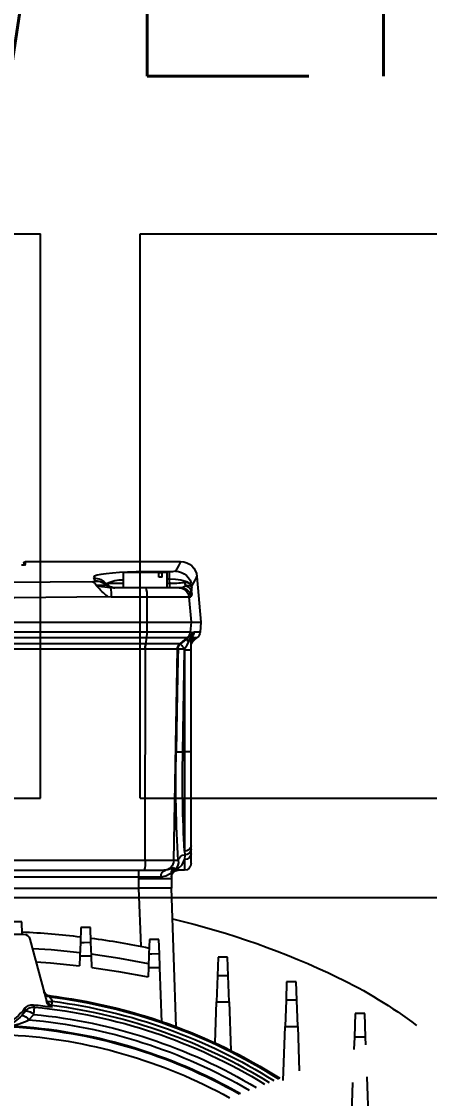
# Model space of a CAD drawing. Header units: millimetres. Extents: x 6561.5 to 6624.8, y 613.4 to 641.4.
# Drawn here: x 6611.5041 to 6611.6025, y 625.3526 to 625.6122 of the extents above; entities that cross this region are included whole.
import ezdxf

# ---------------------------------------------------------------- set-up
doc = ezdxf.new("R2010")
doc.units = ezdxf.units.MM
doc.layers.add('01-HATCH', color=8, linetype='Continuous')
doc.layers.add('01-Textos', color=4, linetype='Continuous', lineweight=25)
doc.styles.add('tex50', font='romans.shx', dxfattribs={"width": 0.8, "height": 0.1})

# ---------------------------------------------------------------- blocks, each defined once
blk = doc.blocks.new('A$Cbc02c842')
at = {"ltscale": 5}
for p, q in [((0.1900000290618209, 0.3954375860155892), (0.1525565489366727, 0.3954375860155892)), ((0.1900000290618209, 0.3946826387478382), (0.1900000290618209, 0.3954375860155892)), ((0.1903958623954622, 0.3950417526822889), (0.1903958623954622, 0.3945997607009417)), ((0.1553154750520207, 0.3929335675064181), (0.1611041957287398, 0.3929335675064181)), ((0.1553154750520207, 0.3929335675064181), (0.1553154750520207, 0.3912635267468545)), ((0.1558791957288577, 0.3928250860156481), (0.1558791957288577, 0.3891042526822162)), ((0.1558791957288577, 0.3928250860156481), (0.1570136504672064, 0.3928250860156481)), ((0.1570136504672064, 0.3916375860156336), (0.1570136504672064, 0.3928250860156481)), ((0.157853339769872, 0.3928250860156481), (0.1570136504672064, 0.3928250860156481)), ((0.157853339769872, 0.3916375860156336), (0.157853339769872, 0.3928250860156481)), ((0.157853339769872, 0.3928250860156481), (0.1663291957286219, 0.3928250860156481)), ((0.1611041957287398, 0.3929335675064181), (0.1611041957287398, 0.3928250860156481)), ((0.1663291957286219, 0.3891042526822162), (0.1663291957286219, 0.3928250860156481)), ((0.1486106987651965, 0.3918198547120824), (0.1476458623958479, 0.380791752682228)), ((0.149829339044345, 0.3891042526822162), (0.1498487183027919, 0.3895131882741794)), ((0.1552616852416122, 0.3901170086458592), (0.1552616852416122, 0.3891042526822162)), ((0.1552616852416122, 0.3901170086458592), (0.1558791957288577, 0.3901170086458592)), ((0.1558791957288577, 0.3912635267468545), (0.1553154750520207, 0.3912635267468545)), ((0.1570136504672064, 0.3916375860156336), (0.157853339769872, 0.3916375860156336)), ((0.1663291957286219, 0.3901170086458592), (0.1703228638828023, 0.3901170086458592)), ((0.1703228638828023, 0.3901170086458592), (0.1704504941073992, 0.3900026221011217)), ((0.1703678259575554, 0.3897372251595357), (0.170366983080612, 0.3897256604569179)), ((0.1730550059039615, 0.3907587590960588), (0.1730331920264234, 0.3907276980243637)), ((0.1735505604085574, 0.3914715758215266), (0.1730550059039615, 0.3907587590960588)), ((0.1505897092458781, 0.3869362475712137), (0.1500535888828836, 0.380791752682228)), ((0.1505897092458781, 0.3869362475712137), (0.1500581844477438, 0.3869362475712137)), ((0.1607367932876969, 0.3869362475712137), (0.1505897092458781, 0.3869362475712137)), ((0.1524191635428451, 0.3891042526822162), (0.1529492754818875, 0.3891042526822162)), ((0.1529492754818875, 0.3891042526822162), (0.1609788049183862, 0.3891042526822162)), ((0.1607367932876969, 0.3869362475712137), (0.1606818054845007, 0.380791752682228)), ((0.1692962621830247, 0.3869362475712137), (0.1607367932876969, 0.3869362475712137)), ((0.1609788049183862, 0.3891042526822162), (0.1695000549409542, 0.3891042526822162)), ((0.1685904543267043, 0.3891042526822162), (0.168418447339036, 0.3891042526822162)), ((0.1687555179898936, 0.3891042526822162), (0.1685904543267043, 0.3891042526822162)), ((0.1687672577129433, 0.3891042526822162), (0.1687555179898936, 0.3891042526822162)), ((0.1701571688165586, 0.3869867802725935), (0.1692962621830247, 0.3869362475712137)), ((0.1476458623958479, 0.380791752682228), (0.1478523775670055, 0.3784303729303815)), ((0.1500535888828836, 0.380791752682228), (0.1476458623958479, 0.380791752682228)), ((0.1606818054845007, 0.380791752682228), (0.1500535888828836, 0.380791752682228)), ((0.1500535888828836, 0.380791752682228), (0.1502589848289517, 0.3784415875606442)), ((0.2691932526397522, 0.380791752682228), (0.1606818054845007, 0.380791752682228)), ((0.1606818054845007, 0.380791752682228), (0.1607084769595986, 0.3784415873760167)), ((0.147851396791566, 0.3784415875606442), (0.1493228458268732, 0.3784415875606442)), ((0.1485505687617206, 0.3770981277867236), (0.1494495493072918, 0.3763435049784789)), ((0.1494544701238283, 0.3770981277867236), (0.1485505687617206, 0.3770981277867236)), ((0.1499712054458087, 0.377735307485807), (0.1499754520239094, 0.3777320970939968)), ((0.1499776195280447, 0.3784415875606442), (0.1502589848289517, 0.3784415875606442)), ((0.1500215287617266, 0.3773544641123294), (0.150020862395877, 0.377346105346021)), ((0.150020862395877, 0.3741338473276414), (0.150020862395877, 0.377346105346021)), ((0.1502589848289517, 0.3784415875606442), (0.1502589867470761, 0.3784415656168107)), ((0.1502589867470761, 0.3784415656168107), (0.1607084772060716, 0.3784415656168107)), ((0.1509576861219557, 0.3770981277867236), (0.1507596340100008, 0.3770981277867236)), ((0.1607992035462757, 0.377098144122499), (0.1509576666742305, 0.377098144122499)), ((0.1509576666742305, 0.377098144122499), (0.1509576861219557, 0.3770981277867236)), ((0.1509576861219557, 0.3770981277867236), (0.1527654326685024, 0.3755796467850701)), ((0.1607084769595986, 0.3784415873760167), (0.2691778763448838, 0.3784415873760167)), ((0.1607084772060716, 0.3784415656168107), (0.1607084769595986, 0.3784415873760167)), ((0.1607992060519337, 0.3770981279128023), (0.1607992035462757, 0.377098144122499)), ((0.2691255703750812, 0.3770981279128023), (0.1607992060519337, 0.3770981279128023)), ((0.1607992060519337, 0.3770981279128023), (0.161033889591863, 0.3755800315986448)), ((0.1516041957286234, 0.3741338473276414), (0.150020862395877, 0.3741338473276414)), ((0.150020862395877, 0.3495209193488904), (0.150020862395877, 0.3741338473276414)), ((0.1531791791242085, 0.3743949558257214), (0.151602152872556, 0.3743673585979082)), ((0.151602152872556, 0.3743673585979082), (0.1516041957286234, 0.3741338473276414)), ((0.1520349110917323, 0.3495209193488904), (0.1516041957286234, 0.3741338473276414)), ((0.1516041957286234, 0.3741338473276414), (0.1516041957286234, 0.3495209193488904)), ((0.1526154992491229, 0.375580034238908), (0.1527594611454788, 0.375580034238908)), ((0.1527594611454788, 0.375580034238908), (0.1527654326685024, 0.3755796467850701)), ((0.1527654326685024, 0.3755796467850701), (0.1609593525620312, 0.3755796467850701)), ((0.1533230493953397, 0.3743949558257214), (0.1531791791242085, 0.3743949558257214)), ((0.1542115558806927, 0.3233544698836681), (0.1533230493953397, 0.3743949558257214)), ((0.153328218210163, 0.3743946973009429), (0.1533230493953397, 0.3743949558257214)), ((0.1610171419317794, 0.3743946973009429), (0.153328218210163, 0.3743946973009429)), ((0.1609593525620312, 0.3755796467850701), (0.161033889591863, 0.3755800315986448)), ((0.1610955700791692, 0.374394953986382), (0.1610171419317794, 0.3743946973009429)), ((0.1611082721622097, 0.3233544698836681), (0.1610171419317794, 0.3743946973009429)), ((0.161033889591863, 0.3755800315986448), (0.2689157216311742, 0.3755800315986448)), ((0.2688579166508589, 0.374394953986382), (0.1610955700791692, 0.374394953986382)), ((0.150020862395877, 0.3495209193488904), (0.1516041957286234, 0.3495209193488904)), ((0.150020862395877, 0.3269579262893672), (0.150020862395877, 0.3495209193488904)), ((0.1516041957286234, 0.3495209193488904), (0.1520349110917323, 0.3495209193488904)), ((0.1516041957286234, 0.3495209193488904), (0.1516041957286234, 0.3256306914034326)), ((0.1536139762667972, 0.3495485523256434), (0.1520349110917323, 0.3495209193488904)), ((0.150020862395877, 0.3260820447837318), (0.150020862395877, 0.3269579262893672)), ((0.150020862395877, 0.3250607046512073), (0.150020862395877, 0.3260820447837318)), ((0.150020862395877, 0.3226042526821971), (0.150020862395877, 0.3250607046512073)), ((0.1516041957286234, 0.3256306914034326), (0.1515684015159877, 0.3247044408452098)), ((0.1515684015159877, 0.3247044408452098), (0.1516041957286234, 0.3236218684925802)), ((0.1516041957286234, 0.3236218684925802), (0.1516041957286234, 0.3210209193488822)), ((0.1531133809305629, 0.3233544698836681), (0.1542115558806927, 0.3233544698836681)), ((0.1542115558806927, 0.3233544698836681), (0.1611082721622097, 0.3233544698836681)), ((0.1611082721622097, 0.3233544698836681), (0.2687667859620433, 0.3233544698836681)), ((0.1516041957286234, 0.3210209193488822), (0.1531845119882291, 0.3210209193488822)), ((0.1531845119882291, 0.3210209193488822), (0.1531845119882291, 0.3214508139984105)), ((0.154767845321885, 0.3203653896701439), (0.154767845321885, 0.3190417526822671)), ((0.1565797745308828, 0.3210209193488822), (0.156172058086895, 0.3210209193488822)), ((0.1613511712378113, 0.3210209193488822), (0.1565797745308828, 0.3210209193488822)), ((0.1626796893690425, 0.3194375860155674), (0.1572570992732381, 0.3194375860155674)), ((0.2685238868864417, 0.3210209193488822), (0.1613511712378113, 0.3210209193488822)), ((0.1626796893690425, 0.3210209193488822), (0.1626796893690425, 0.3194375860155674)), ((0.2671953687552104, 0.3194375860155674), (0.1626796893690425, 0.3194375860155674)), ((0.1626796893690425, 0.3194375860155674), (0.1626796893690425, 0.3190417526822671)), ((0.1626796893690425, 0.3190417526822671), (0.154767845321885, 0.3190417526822671)), ((0.154767845321885, 0.3190417526822671), (0.154767845321885, 0.3166667526823517)), ((0.1626796893690425, 0.3190417526822671), (0.1626796893690425, 0.316666752682238)), ((0.1536023603423473, 0.2832916296106873), (0.154767845321885, 0.3166667526823517)), ((0.154767845321885, 0.3166667526823517), (0.1626796893690425, 0.3166667526823517)), ((0.1626796893690425, 0.316666752682238), (0.1621910205469703, 0.3026731085337246)), ((0.2671953687552104, 0.3166667526823517), (0.1626796893690425, 0.316666752682238)), ((0.1742000364713476, 0.3035657048284861), (0.1743261903086477, 0.3071782780772878)), ((0.1743261903086477, 0.3071782780772878), (0.1766197011486383, 0.3071782780772878)), ((0.1766197011486383, 0.3071782780772878), (0.1767472342328347, 0.3035262083878365)), ((0.1907675182785624, 0.3055834193490341), (0.1908720236417594, 0.3085760614011974)), ((0.1908720236417594, 0.3085760614011974), (0.1931655344826595, 0.3085760614011974)), ((0.1576580895318784, 0.3008509568585964), (0.1577803569755361, 0.3043522383352979)), ((0.1577803569755361, 0.3043522383352979), (0.1600738678155267, 0.3043522383352979)), ((0.1600738678155267, 0.3043522383352979), (0.1601984027158778, 0.300786025381683)), ((0.1888939142347681, 0.304409882837092), (0.1848242115995617, 0.2892215458288661)), ((0.2101600946646158, 0.3055834193490341), (0.1904232967929147, 0.3055834193490341)), ((0.1740895109544454, 0.3004006681423448), (0.1742000364713476, 0.3035657048284861)), ((0.1767472342328347, 0.3035262083878365), (0.1768574572172383, 0.3003698350790387)), ((0.1410786696244486, 0.295570473207988), (0.1412345236424244, 0.3000335483366712)), ((0.1412345236424244, 0.3000335483366712), (0.143528034482415, 0.3000335483366712)), ((0.143528034482415, 0.3000335483366712), (0.1436838885003908, 0.295570473207988)), ((0.1575440491508289, 0.2975852676192403), (0.1576580895318784, 0.3008509568585964)), ((0.1601984027158778, 0.300786025381683), (0.1603119772300943, 0.2975336768437842)), ((0.1739918842342831, 0.2976050046412979), (0.1740895109544454, 0.3004006681423448)), ((0.1768574572172383, 0.3003698350790387), (0.1769408970751556, 0.2979804301873514)), ((0.1570835451332186, 0.2843981579362094), (0.1575440491508289, 0.2975852676192403)), ((0.1603119772300943, 0.2975336768437842), (0.1603906752700368, 0.295280059821323)), ((0.1245328362913369, 0.2896529618190584), (0.1246886903084032, 0.2941160369477416)), ((0.1246886903084032, 0.2941160369477416), (0.1269822011493034, 0.2941160369477416)), ((0.1269822011493034, 0.2941160369477416), (0.1271380551663697, 0.2896529618190584)), ((0.1408596571120597, 0.289298775439363), (0.1410786696244486, 0.295570473207988)), ((0.1410786696244486, 0.295570473207988), (0.1436838885003908, 0.295570473207988)), ((0.1436838885003908, 0.295570473207988), (0.1439029010118702, 0.289298775439363)), ((0.1243138237789481, 0.2833812640503197), (0.1245328362913369, 0.2896529618190584)), ((0.1245328362913369, 0.2896529618190584), (0.1271380551663697, 0.2896529618190584)), ((0.1271380551663697, 0.2896529618190584), (0.1273570676787585, 0.2833812640503197)), ((0.1408596571120597, 0.289298775439363), (0.1404494930231976, 0.2775532126973417)), ((0.1439029010118702, 0.289298775439363), (0.1408596571120597, 0.289298775439363)), ((0.1442490706560875, 0.2793857738311658), (0.1439029010118702, 0.289298775439363)), ((0.1836024577235094, 0.2884580386200355), (0.1834793862501556, 0.2894176167998808)), ((0.1878340241721617, 0.28801200714571), (0.1880819565114962, 0.2885719669561126)), ((0.1079459731547558, 0.2807990327809762), (0.1081428569752916, 0.286437047749871)), ((0.1081428569752916, 0.286437047749871), (0.1104363678152822, 0.286437047749871)), ((0.1104363678152822, 0.286437047749871), (0.1106332516367274, 0.2807990327809762)), ((0.1880022764119076, 0.2862605793101807), (0.1878340241721617, 0.28801200714571)), ((0.1891436726912161, 0.2849585808455117), (0.1880022764119076, 0.2862605793101807)), ((0.1901958793807808, 0.2876419855811605), (0.1899254570837456, 0.2871186574740818)), ((0.1899254570837456, 0.2871186574740818), (0.1908876667177992, 0.2860136989599482)), ((0.1243138237789481, 0.2833812640503197), (0.1239400045144521, 0.2726764809085012)), ((0.1273570676787585, 0.2833812640503197), (0.1243138237789481, 0.2833812640503197)), ((0.1278131285182553, 0.2703213903361643), (0.1273570676787585, 0.2833812640503197)), ((0.1078790509529881, 0.2788826316664768), (0.1079459731547558, 0.2807990327809762)), ((0.1079459731547558, 0.2807990327809762), (0.1106332516367274, 0.2807990327809762)), ((0.1106332516367274, 0.2807990327809762), (0.1107387622580518, 0.2777776039098967)), ((0.1076108454228688, 0.2712022301836328), (0.1071613951519339, 0.2583316583836108)), ((0.1114354452386124, 0.2578272136250348), (0.1110151925770424, 0.2698616752743987))]:
    blk.add_line(p, q, dxfattribs=at)
at = {"ltscale": 5, "flags": 128}
for points in [[(0.1525565489366727, 0.3954334407391684), (0.1526888986866197, 0.3951838323998231), (0.1530999871004042, 0.3944072906348879), (0.1537856086263218, 0.3931099038244952)], [(0.1611041957287398, 0.3929335675064181), (0.1632762818337596, 0.3929152420398054), (0.1653819511150232, 0.3928608932968132), (0.1672938763570073, 0.3927741555127682), (0.1690291790021092, 0.392655258962975), (0.1705369424737455, 0.392505265964985), (0.1717771333699147, 0.3923270276026756), (0.1727125007976156, 0.392123150052214), (0.1733209989472471, 0.3918983964904896), (0.1735505604085574, 0.3914715758215266)], [(0.1498487183027919, 0.3895131882741794), (0.1491654410021965, 0.3907902897414601), (0.148752239720352, 0.3915612653962057), (0.1486111161077588, 0.39182417747503), (0.1486132824049946, 0.3918201419863294)], [(0.149829339044345, 0.3891042526822162), (0.1498303931950886, 0.3891075138122346), (0.1499049877459129, 0.3892590036894603), (0.1500265518900505, 0.389398006121894), (0.1504003788952559, 0.3896045902712899), (0.1512021956052649, 0.3896072851505892)], [(0.1553154750520207, 0.3912635267468545), (0.153822390830328, 0.3912204544654401), (0.152498565839096, 0.391037860609174), (0.1511635309154826, 0.3906496289238817), (0.1501304736314069, 0.3900022412305475), (0.1498487183027919, 0.3895131882741794)], [(0.1512021956052649, 0.3896072851505892), (0.1522053754290482, 0.3891293125372499), (0.1524191635428451, 0.3891042526822162)], [(0.1695000549409542, 0.3891042526822162), (0.1715875048969338, 0.3893289164211069), (0.1727700137455486, 0.3895026985347272)], [(0.1704504941073992, 0.3900026221011217), (0.170372535530305, 0.3897845935148894), (0.1703678259575554, 0.3897372251595357)], [(0.1728869035353, 0.3896361545886862), (0.1728156105393737, 0.3895409644478036), (0.1727700137455486, 0.3895026985347272)], [(0.1730331920264234, 0.3907276980243637), (0.1730314421749881, 0.3906968707769352), (0.1731549314674794, 0.3906318027479188), (0.1735305431250254, 0.3905536308516844), (0.1737034690788732, 0.3905295289932269)], [(0.1737034690788732, 0.3905295289932269), (0.1942869123361106, 0.3903624169824411), (0.2149375290621265, 0.3903059185450388), (0.2355545590537531, 0.3903622337983848), (0.2561715890453797, 0.3905295289932269)], [(0.2597178893076943, 0.3869867802725935), (0.2373694809114113, 0.3867944139181532), (0.2149375290621265, 0.3867292314610609), (0.1925473489393426, 0.3867941720723707), (0.1701571688165586, 0.3869867802725935)], [(0.1494544701238283, 0.3770981277867236), (0.1495375034430708, 0.3771920760952412), (0.1497058400002516, 0.3774327831969799)], [(0.1494554881476233, 0.3763507156086803), (0.1494555040583236, 0.3763390416337984), (0.1494550554227771, 0.3766682279154452), (0.1494544701238283, 0.3770981277867236)], [(0.1497058400002516, 0.3774327831969799), (0.1497864869390924, 0.3775591501640179), (0.1499712054458087, 0.377735307485807)], [(0.1499290701287919, 0.3780317257650836), (0.1499300749512713, 0.3780302036465741), (0.1499316932288366, 0.3780341724140612), (0.1499327697422359, 0.3780504383890388), (0.1499336247663905, 0.3780920299620334), (0.1499360014379363, 0.3782088713691678), (0.1499444550047428, 0.3783414505062979), (0.1499776195280447, 0.3784415875606442)], [(0.1499754520239094, 0.3777320970939968), (0.1501075039625448, 0.3777694535885416), (0.1501813215211314, 0.3777233912721272)], [(0.1501813215211314, 0.3777233912721272), (0.1502449358497415, 0.3776302711052608), (0.1507596340100008, 0.3770981277867236)], [(0.1506741909918219, 0.3758856326672344), (0.1502392706490809, 0.3768434838348753), (0.1501874662255887, 0.3770110865803531)], [(0.1507596340100008, 0.3770981277867236), (0.1513944927503417, 0.3765877002794582), (0.1526154992491229, 0.375580034238908)], [(0.151602152872556, 0.3743673585979082), (0.1509916364059336, 0.3753751636112952), (0.1506741909918219, 0.3758856326672344)], [(0.1526154992491229, 0.375580034238908), (0.1525885348148677, 0.3755473740146158), (0.1525258025596941, 0.3754720116465364), (0.1524295725578213, 0.3753566742488488), (0.1523033270525502, 0.3752055355003563), (0.1521516344521388, 0.3750240646117504), (0.1519799840082214, 0.3748188284136518), (0.1517945871821667, 0.3745972537241755), (0.151602152872556, 0.3743673585979082)], [(0.1531791791242085, 0.3743949558257214), (0.1532219634621015, 0.3719500498654611), (0.1534435885116636, 0.3592853222023109), (0.1536139762667972, 0.3495485523256434)], [(0.1531845119882291, 0.3214508139984105), (0.1522237271831273, 0.3222882537858709), (0.1516041957286234, 0.3236218684925802)], [(0.153919915191409, 0.3212931859603145), (0.1540296041177953, 0.3213885118584017), (0.1542013124046662, 0.3215776015416054)], [(0.1572570992732381, 0.3194375860155674), (0.1561520029683834, 0.319630688304926), (0.1550428063903837, 0.3202231659990389), (0.154767845321885, 0.3203653896701439)], [(0.1742000364713476, 0.3035657048284861), (0.1758085278518138, 0.3035403090192972), (0.1767472342328347, 0.3035262083878365)], [(0.1768320344428957, 0.3010978480887729), (0.1837542052428489, 0.30179294664498), (0.1882720362384589, 0.3020890025593985)], [(0.1576580895318784, 0.3008509568585964), (0.1594868561207932, 0.3008038499048666), (0.1601984027158778, 0.300786025381683)], [(0.1602804136084615, 0.2984375406867343), (0.1672142023410288, 0.2997254256177371), (0.1741019417816005, 0.3007566404488102)], [(0.1768574572172383, 0.3003698350790387), (0.1752589653490304, 0.3003872261405718), (0.1740895109544454, 0.3004006681423448)], [(0.1874247743437536, 0.2989269781186863), (0.1839218792586053, 0.2986894143629684), (0.1769408970751556, 0.2979804301873514)], [(0.1603119772300943, 0.2975336768437842), (0.1585780405505375, 0.2975656043010417), (0.1575440491508289, 0.2975852676192403)], [(0.1739918842342831, 0.2976050046412979), (0.1675534751959731, 0.2966269601124054), (0.1603906752700368, 0.295280059821323)], [(0.18493048750247, 0.2896181728996794), (0.1848800116024449, 0.2895262805046173), (0.1847828848096924, 0.289450213482894), (0.1846421709090009, 0.2893923713060644), (0.1844623086028605, 0.2893545785580613), (0.1842489715020292, 0.2893380273798698), (0.1840088891478899, 0.2893432398647633), (0.1837496347418437, 0.2893700515895148), (0.1834793862501556, 0.2894176167998808)], [(0.1834977315068045, 0.2880605166736245), (0.1835205260815655, 0.2881470438438214), (0.1836024577235094, 0.2884580386200355)], [(0.1841338578717568, 0.2904745941835358), (0.1841566003979551, 0.2905608774693178), (0.1841966837403106, 0.2907129464601326)], [(0.1908876667177992, 0.2860136989599482), (0.1912855429511637, 0.2856211172293683), (0.1929761150070135, 0.2842486774335953), (0.194010346325058, 0.283590953354917), (0.1944273012688882, 0.2833483383490716), (0.1945396668818375, 0.2832695150407858)], [(0.1933841568954904, 0.2834984163163767), (0.1933371753013944, 0.2835157634496568), (0.1932502833581111, 0.2835393735526281), (0.1927571253129372, 0.2836660034629972), (0.1915436233414312, 0.2840120755135445), (0.1895945274557107, 0.2847459348909638), (0.1891436726912161, 0.2849585808455117)]]:
    blk.add_lwpolyline(points, dxfattribs=at)
at = {"ltscale": 5}
for centre, radius, start, end in [((0.1525543510108491, 0.3914792526822453), 0.003958333333331076, 89.98752290722874, 175.0637757031168), ((0.1900000290618209, 0.3950417526822889), 0.0003958333333331046, 0, 90), ((0.1908627058849106, 0.3971890306262935), 0.002650700199726448, 251.0070123929021, 271.5952022777843), ((0.1900000602620366, 0.3942864607453771), 0.0003961780036551658, 55.63272120793279, 90.00451212968167), ((0.1910438266625079, 0.398737785271976), 0.004201465100907174, 258.2283329077353, 268.5359218794662), ((0.1538013418814899, 0.3891397054628101), 0.003970229535759371, 90.22705275666141, 174.6021568608168), ((0.1549991158683497, 0.3969134940593335), 0.003992480244072835, 252.3051028286957, 274.544811017121), ((0.1513810066928727, 0.3888581558850888), 0.001571062100324675, 78.9444335977171, 170.9878688414576), ((0.1520358166919777, 0.387630845382489), 0.002145049713185858, 112.8690029930255, 171.6509796166862), ((0.1494584688418854, 0.391204977071709), 0.002364995243566057, 317.5024876154601, 340.1020778163675), ((0.1548124046096291, 0.4072091708853236), 0.0170980660632458, 259.4514154720174, 271.5057169263641), ((0.1666729701221357, 0.3835591101587283), 0.007505182012170374, 60.90123880061208, 92.62534818730569), ((0.1684108564952567, 0.391415465571697), 0.002311225354921614, 270.188179031619, 325.8193133582615), ((0.1685904353719252, 0.3914790475176346), 0.00237479483548234, 270.0004573411229, 321.5591395079215), ((0.1687552974283335, 0.3914747367675204), 0.002370484095495951, 270.0053311046552, 312.8634037218527), ((0.1687670400235675, 0.3914746489667209), 0.002370396294425173, 270.005261858422, 312.4517114932073), ((0.1590246411808494, 0.4011629045836003), 0.01802486260828233, 308.142590260998, 319.692042489557), ((0.1729794460254652, 0.3868225783214143), 0.003905489537354076, 89.21149037642095, 131.9838214381191), ((0.1732213228744968, 0.4345685753256134), 0.04493366521413576, 266.357924267186, 269.5735715399232), ((0.1730024782430064, 0.3868518085742494), 0.003907303614412496, 89.22972357107878, 132.3989699802734), ((0.1735039080169827, 0.3875643781572649), 0.00390747617182118, 89.3159143102068, 141.3915698895707), ((0.1741962710777898, 0.3892592287876937), 0.001362540429674257, 111.2033332321338, 163.9405517663956), ((0.1317735278273631, 0.3872124209091794), 0.0181546508137351, 2.304146891330679, 5.981448881579522), ((0.1514352917995438, 0.3876477280398944), 0.001550041649733419, 169.0443335201763, 207.3230704156919), ((0.1524213763370881, 0.3867322755317559), 0.002371978182630292, 90.05345066570837, 175.0669072232515), ((0.1529521164950438, 0.386733131404128), 0.002371122980116817, 90.06865022375091, 175.0858814879394), ((0.1660550933086142, 0.3874400828388502), 0.005342112418322171, 161.8491999953185, 185.4118298420691), ((0.1755468824678701, 0.3874422692928761), 0.00627106944061, 164.6316260122304, 184.6283117251741), ((0.149823037838587, 0.3786140180012012), 0.001979166666665608, 184.998102373962, 229.9892186776206), ((0.1493314142019244, 0.3778009986027087), 0.0006406462597290929, 21.10925608687223, 90.7663298941699), ((0.1512964443029432, 0.3786137629928703), 0.001981094476746184, 184.9858231220909, 216.5928670374031), ((0.148439105951411, 0.3758852844069338), 0.001581756449413025, 0, 50.0647164028712), ((0.1484452985644111, 0.3764875653772037), 0.001575563848331277, 0.008363170038044557, 36.86442082130493), ((0.1518250771125622, 0.3781718194578048), 0.001901175616555414, 184.2258375167091, 193.3730144582869), ((0.1484703711078055, 0.3773460523930794), 0.001550491288555077, 0, 14.53981690209779), ((0.1484386259519397, 0.3773529543666996), 0.001582903529380946, 0.05464772278641634, 13.85842365210078), ((0.1519528810879365, 0.3786138448007819), 0.001982758377678952, 184.9840014926964, 206.6858501295927), ((0.1497444511380763, 0.3770087826606527), 0.0004430210778114482, 0.2979665737688106, 51.28641867057811), ((0.1492631803932909, 0.3773592920682063), 0.0009877000362725405, 339.3571417828886, 21.63135901691084), ((0.1522341913498622, 0.3786154263952426), 0.001982841577418742, 185.0303048386287, 229.9253222062631), ((0.1497956757114025, 0.3765567986342262), 0.001105555449804491, 322.6209840400229, 29.3172186785306), ((0.172753091750792, 0.3785802084711918), 0.01204541220862358, 180.6594897442525, 187.0675671156988), ((0.1484375290622211, 0.3751257940030541), 0.001583333333332509, 0, 50.20037584893384), ((0.1515945464536799, 0.3743678246065087), 0.001584864916144818, 0.9808913503868801, 49.89509151516185), ((0.1517383179591434, 0.3743678565757023), 0.001584963120630208, 0.9796747228469411, 49.88908279863958), ((0.1517429434209134, 0.3743678998717428), 0.001585501263732086, 0.9684336096636076, 49.84185978293932), ((0.1502780131761483, 0.374464839501627), 0.01073935781873174, 359.6257801682472, 5.958366096375394), ((0.149515944949826, 0.374386441108129), 0.01157962825839948, 0.04212157072068032, 5.915873303387795), ((-0.1431106441802967, 0.342893082690523), 0.2952199637820754, 356.6478329050364, 1.286427142974498), ((-0.1467161135858532, 0.3421863386111568), 0.3004203139964489, 356.4060536725967, 1.404252604211748), ((0.1514865022547838, 0.3270983294707435), 0.001472349568051022, 185.4720375013941, 274.5848768655425), ((0.1515030446437322, 0.3261890421856037), 0.001486039252653466, 184.1289682881528, 272.5207148278045), ((0.1515352438939317, 0.3251365810722859), 0.001516281159538033, 182.868343454882, 272.6063847094891), ((0.151593621263828, 0.3231742394104344), 0.001530409248152892, 6.763200782622257, 90.94422494106529), ((0.1516041957286234, 0.3226042526821971), 0.001583333333332598, 180, 270), ((0.1551776655617232, 0.322973746891023), 0.002099100054107269, 169.5501756037191, 233.188412505343), ((0.1565829139519792, 0.323392581581345), 0.002371664310258872, 180.9207599147509, 269.9241563896734), ((0.1669606518937599, 0.3227842266495031), 0.005880095736528234, 174.4347909697517, 197.4502343068742), ((0.1532597778998479, 0.3200076605791651), 0.001445114787521991, 62.81879591223612, 92.98548683144418), ((0.1531963634427029, 0.3198793307407755), 0.00157152794633837, 0.4387097160217862, 90.43209206616666), ((0.1531845119882291, 0.3194375860155674), 0.001583333333332418, 0, 90), ((0.1531849723726282, 0.3198912780343903), 0.0015828729509427, 0, 62.3344620893953), ((0.1585098505795486, 0.3330638072873739), 0.0122676983839221, 249.4386588844932, 259.0142480866551), ((0.1531872114321686, 0.3203651648382788), 0.001580633905118621, 0.008149836322767497, 50.09036331625007), ((0.1558657033413056, 0.3196475276052411), 0.00140714537691143, 351.4196170753293, 77.42522036904361), ((0.20029169572922, 0.1167709193491078), 0.1979166666665524, 103.374298267322, 115.6428089723778), ((0.20029169572922, 0.1084584193491196), 0.1979166666665524, 97.564357101933, 101.7029006185224), ((0.20029169572922, 0.1084584193491196), 0.1979166666665525, 92.752560527254, 96.846806608858), ((0.1904232967929147, 0.3040000860156056), 0.001583333333332418, 90, 164.9999999960491), ((0.161920358825455, 0.1967047562521316), 0.1092499999999368, 115.6428089723778, 127.3159025552898), ((0.20029169572922, 0.1583334193490487), 0.1333958333332564, 96.81812792526432, 122.4848433418745), ((0.1839423941075893, 0.2920456808397489), 0.001582710224465447, 276.9482079512082, 344.9940483081932), ((0.1840052819100038, 0.2922853312675784), 0.001583991364581888, 276.940303750116, 345.0050893483821), ((0.20029169572922, 0.1583334193490487), 0.1331253762842723, 96.97135397020101, 122.3990146578619), ((0.20029169572922, 0.1583334193490487), 0.1321579379807925, 97.30861624164197, 122.0883297119735), ((0.20029169572922, 0.1583334193490487), 0.1311904996773084, 97.30861624164197, 121.7717696240629), ((0.003396573441250439, 0.4016545099219115), 0.2121955222121712, 328.0667119019021, 328.4023925768667), ((0.1832942087423817, 0.2896313109599191), 0.001583924305502894, 277.3825018593275, 345.0069147400548), ((0.20029169572922, 0.1583334193490487), 0.1308096212613747, 95.35577067529991, 97.37626477402239), ((0.1834017567209685, 0.2900279639810037), 0.001582702287746475, 277.285239235977, 344.9940938544884), ((0.1883036105548399, 0.2862082550214495), 0.002374081848905382, 37.15041039398338, 95.35717185530198), ((0.20029169572922, 0.1583334193490487), 0.130275591395865, 95.48732352359181, 121.4668243516154), ((0.20029169572922, 0.1583334193490487), 0.1285161004811677, 95.48732352359181, 120.8645223927198), ((0.188060286409609, 0.2856468970373385), 0.002375908336765519, 38.27610509056125, 95.46466651801452), ((0.1900147176504561, 0.2843343828997718), 0.00278570500122159, 91.83620638062966, 136.2544122158188), ((0.1913966807144334, 0.2832034808163257), 0.002855944898600027, 100.2666575642774, 142.0813019474052), ((0.20029169572922, 0.2952917526823171), 0.01266666666665928, 217.1518115215667, 322.8481884784333), ((0.20029169572922, 0.1583334193490487), 0.1271149477506038, 95.03132253678294, 120.369270414914), ((0.20029169572922, 0.1583334193490487), 0.1253554568359063, 93.1588045146843, 119.7266146159072), ((0.20029169572922, 0.1583334193490487), 0.1251340987575033, 93.18515180249561, 119.6440618115601), ((0.20029169572922, 0.1583334193490487), 0.1231704808802888, 93.18515180249561, 118.8942994633735), ((0.20029169572922, 0.1583334193490487), 0.1056855187303239, 200.5776930267063, 110.3864641445304)]:
    blk.add_arc(centre, radius, start, end, dxfattribs=at)
blk.add_ellipse((1.038270862394938, 0.3048579026391849), major_axis=(-3.600083194515761e-16, 1.273884607403707), ratio=0.6947203253, start_param=1.502915754621591, end_param=1.503817821843058, dxfattribs=at)

msp = doc.modelspace()

# ---------------------------------------------------------------- hatches: boundary and pattern name
at = {"layer": '01-HATCH', "transparency": 33554687}
h = msp.add_hatch(dxfattribs=at)
h.set_pattern_fill('BRICKS', color=256, scale=0.8, pattern_type=2)
h.set_pattern_definition([(0, (62.33247168198977, -0.8151436306175128), (0.2, 0.16), [0.376, -0.024]), (0, (62.33247168198977, -0.6791436306175456), (0.2, 0.16), [0.376, -0.024]), (90, (62.33247168198977, -0.8151436306175128), (-0.2, 0.16), [0.136, -0.184]), (90, (62.30847168198852, -0.8151436306175128), (-0.2, 0.16), [0.136, -0.184])])
h.paths.add_polyline_path([(6612.642796044278, 626.0865973471246), (6612.642796044189, 625.0865973471246), (6609.442796043634, 625.0865973467608), (6609.442796041733, 626.0865973467608)])

# ---------------------------------------------------------------- block references
at = {"xscale": -1}
msp.add_blockref('A$Cbc02c842', (6611.694990445127, 625.086597261441), dxfattribs=at)

# ---------------------------------------------------------------- next in the draw order: texts
at = {"layer": '01-Textos', "color": 7, "ltscale": 0.25, "insert": (6611.510345066059, 625.6990094920279), "char_height": 0.1, "width": 0.5209999999999999, "attachment_point": 2, "line_spacing_factor": 0.75, "style": 'tex50', "bg_fill": 3, "box_fill_scale": 1.2, "bg_fill_color": 256, "bg_fill_transparency": 0}
msp.add_mtext('\\pxsm1,qc;{\\W0.7;BLOWER 1}', dxfattribs=at)

doc.saveas('drawing.dxf')
